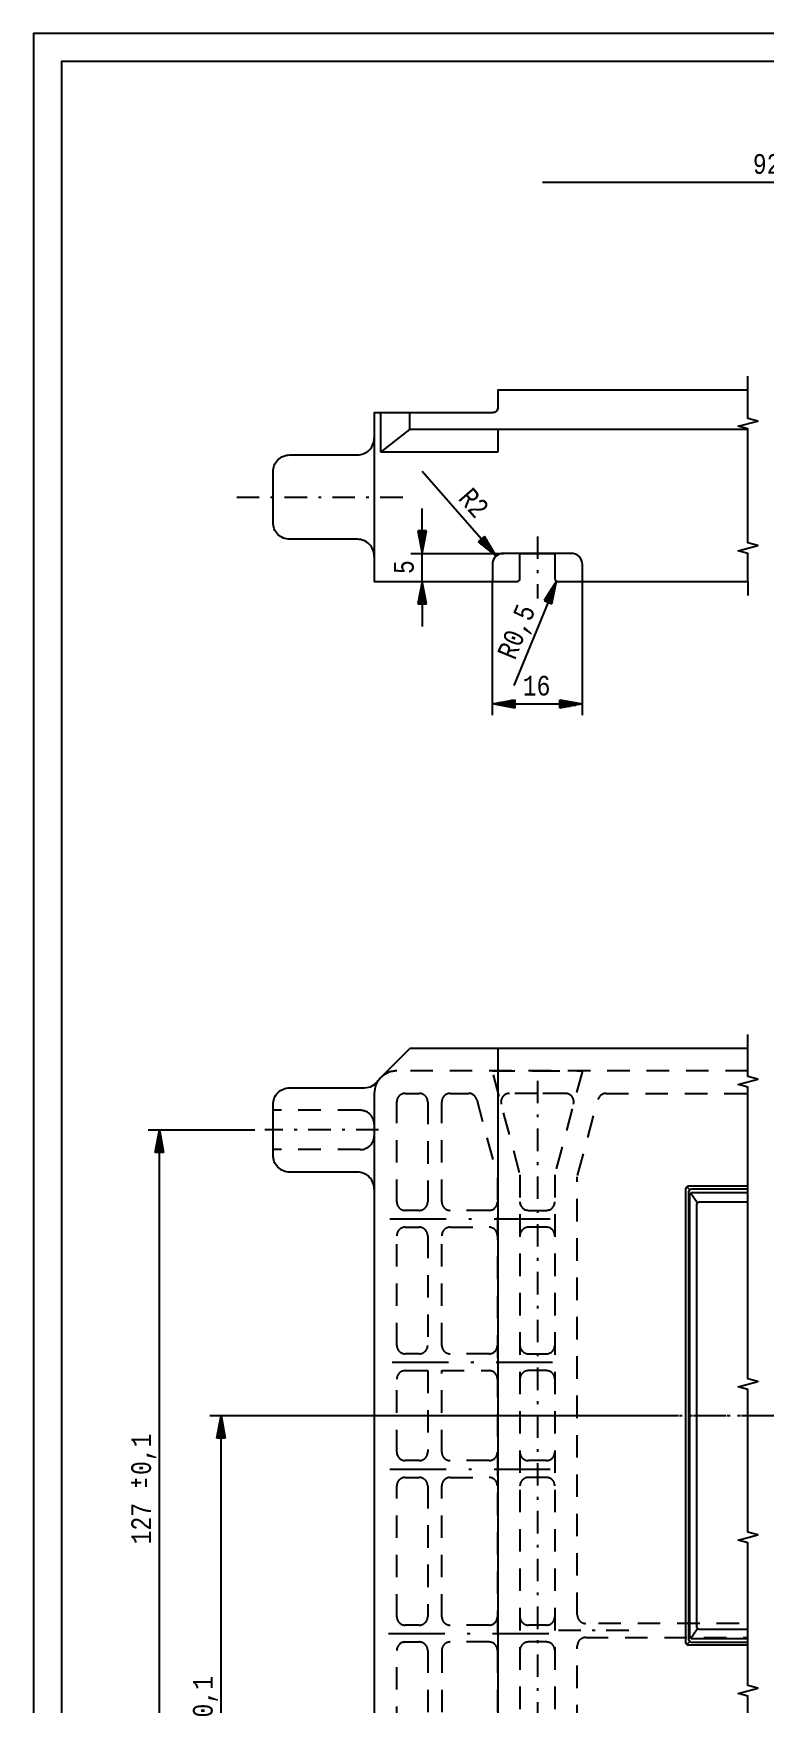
# Model space of a CAD drawing. Extents: x -39 to 802, y -19 to 575.
# Drawn here: x -38.5 to 91.4, y 278.2 to 575.2 of the extents above; entities that cross this region are included whole.
import ezdxf

# ---------------------------------------------------------------- set-up
doc = ezdxf.new("R2010")
doc.units = 0
doc.header["$MEASUREMENT"] = 0
for name, pattern in [('GESTRICHELT', [7, 4, -3]), ('STRICHPUNKT', [8.5, 4, -2, 0.5, -2]), ('STRICHPUNKT2', [18.5, 10, -4, 0.5, -4])]:
    doc.linetypes.add(name, pattern=pattern)
doc.layers.get('0').update_dxf_attribs({"linetype": 'CONTINUOUS'})
doc.layers.add('1', color=7, linetype='CONTINUOUS')
doc.layers.add('49', color=7, linetype='CONTINUOUS')
doc.styles.add('MONOTXT', font='monotxt.shx')
doc.dimstyles.new('DST_0001', dxfattribs={"dimtxt": 3.5, "dimasz": 3.5, "dimexe": 2, "dimexo": 0, "dimgap": 0.09, "dimtad": 1, "dimdsep": 46, "dimtxsty": 'MONOTXT', "dimcen": 0, "dimdle": 0.09, "dimclrd": 4, "dimclre": 4, "dimclrt": 2, "dimazin": 0, "dimtfac": 1, "dimtmove": 2, "dimatfit": 3, "dimfxl": 1, "dimtzin": 0, "dimarcsym": 0})
doc.dimstyles.new('DST_0002', dxfattribs={"dimtxt": 3.5, "dimasz": 3.5, "dimexe": 2, "dimexo": 0, "dimgap": 0.09, "dimtad": 1, "dimdsep": 46, "dimtxsty": 'MONOTXT', "dimcen": 0, "dimdle": 0.09, "dimclrd": 4, "dimclre": 4, "dimclrt": 2, "dimazin": 0, "dimtol": 1, "dimtp": 0.1, "dimtm": 0.1, "dimtfac": 1, "dimtmove": 2, "dimatfit": 3, "dimfxl": 1, "dimtzin": 0, "dimarcsym": 0})
doc.dimstyles.new('DST_0004', dxfattribs={"dimtxt": 3.5, "dimasz": 3.5, "dimexe": 2, "dimexo": 0, "dimgap": 0.09, "dimtad": 1, "dimdsep": 46, "dimtxsty": 'MONOTXT', "dimcen": 0, "dimdle": 0.09, "dimclrd": 4, "dimclre": 4, "dimclrt": 2, "dimazin": 0, "dimtfac": 1, "dimtofl": 0, "dimtmove": 2, "dimatfit": 3, "dimfxl": 1, "dimtzin": 0, "dimarcsym": 0})
doc.dimstyles.new('DST_0007', dxfattribs={"dimtxt": 3.5, "dimasz": 0, "dimexe": 2, "dimexo": 0, "dimgap": 0.09, "dimtad": 1, "dimdsep": 46, "dimtxsty": 'MONOTXT', "dimsah": 1, "dimcen": 0, "dimdle": 0.09, "dimse1": 1, "dimclrd": 4, "dimclre": 4, "dimclrt": 2, "dimazin": 0, "dimtol": 1, "dimtp": 0.5, "dimtm": 0.5, "dimtfac": 1, "dimtmove": 2, "dimatfit": 3, "dimfxl": 1, "dimtzin": 0, "dimarcsym": 0})

# ---------------------------------------------------------------- blocks, each defined once
blk = doc.blocks.new('ALVEOLE___00003')
at = {"layer": '1'}
for p, q in [((77.6, 370.11), (78.14, 369.58)), ((78.32, 368.97), (79.52, 367.27)), ((78.32, 289.85), (79.52, 291.56)), ((77.6, 288.72), (78.14, 289.25))]:
    blk.add_line(p, q, dxfattribs=at)
for points in [[(88.48, 288.57), (77.96, 288.57, -0.414214), (77.46, 289.07), (77.46, 369.75, -0.414214), (77.96, 370.26), (88.48, 370.26)], [(88.48, 289.1), (78.49, 289.1, -0.414214), (77.99, 289.61), (77.99, 369.22, -0.414214), (78.49, 369.72), (88.48, 369.72)], [(88.48, 289.71), (78.67, 289.71, -0.414214), (78.17, 290.21), (78.17, 368.62, -0.414214), (78.67, 369.12), (88.48, 369.12)], [(88.48, 291.41), (79.88, 291.41, -0.414214), (79.38, 291.91), (79.38, 366.91, -0.414214), (79.88, 367.42), (88.48, 367.42)]]:
    blk.add_lwpolyline(points, format="xyb", dxfattribs=at)
blk = doc.blocks.new('*D5')
at = {"layer": '49', "color": 4, "transparency": 16777216}
for p, q in [((-7.18, 329.41), (72.14, 329.41)), ((-5.93, 325.41), (-5.18, 329.41)), ((-5.58, 325.51), (-5.58, 327.18)), ((-5.38, 325.51), (-5.38, 328.25)), ((-5.18, 329.41), (-4.43, 325.41)), ((-5.18, 325.51), (-5.18, 329.31)), ((-4.98, 325.51), (-4.98, 328.25)), ((-4.78, 325.51), (-4.78, 327.18)), ((-4.43, 325.41), (-5.93, 325.41)), ((-5.78, 325.51), (-5.78, 326.11)), ((-5.18, 181.01), (-5.18, 325.41)), ((-4.58, 325.51), (-4.58, 326.11)), ((-5.18, 177.01), (-5.93, 181.01)), ((-5.93, 181.01), (-4.43, 181.01)), ((-5.78, 180.91), (-5.78, 180.31)), ((-5.58, 180.91), (-5.58, 179.25)), ((-5.38, 180.91), (-5.38, 178.18)), ((-4.43, 181.01), (-5.18, 177.01)), ((-5.18, 180.91), (-5.18, 177.11)), ((-4.98, 180.91), (-4.98, 178.18)), ((-4.78, 180.91), (-4.78, 179.25)), ((-4.58, 180.91), (-4.58, 180.31)), ((-7.18, 177.01), (72.14, 177.01))]:
    blk.add_line(p, q, dxfattribs=at)
at = {"layer": '49', "color": 1, "transparency": 16777216}
for p, q in [((-8.43, 274.33), (-10.18, 274.33)), ((-9.3, 273.63), (-9.3, 275.03)), ((-7.55, 273.63), (-7.55, 275.03))]:
    blk.add_line(p, q, dxfattribs=at)
at = {"layer": '49', "color": 1, "transparency": 16777216, "style": 'MONOTXT', "width": 0.812}
blk.add_text('0,1', height=3.5, rotation=90, dxfattribs=at).set_placement((-6.68, 275.73))
at = {"layer": '49', "color": 2, "transparency": 16777216, "style": 'MONOTXT', "width": 0.812}
blk.add_text('152,4', height=3.5, rotation=90, dxfattribs=at).set_placement((-6.68, 257.7))
blk = doc.blocks.new('STEGE_____00009')
at = {"layer": '1', "color": 1, "linetype": 'STRICHPUNKT'}
blk.add_line((67.299, 291.214), (53.416, 291.214), dxfattribs=at)
at = {"layer": '1', "color": 3, "linetype": 'GESTRICHELT'}
for points in [[(58.206, 372.091), (61.826, 385.602, -0.3394524), (63.275, 386.714), (88.483, 386.714)], [(86.908, 292.464), (59.654, 292.464, -0.4142136), (58.154, 293.964), (58.154, 371.9)], [(88.483, 216.464), (59.654, 216.464, -0.4142136), (58.154, 217.964), (58.154, 288.464, -0.4142136), (59.654, 289.964), (88.483, 289.964)]]:
    blk.add_lwpolyline(points, format="xyb", dxfattribs=at)
blk = doc.blocks.new('RA________00010')
at = {"layer": '1', "color": 1}
blk.add_line((88.483, 394.714), (88.483, 397.214), dxfattribs=at)
at = {"layer": '1'}
for p, q in [((23.223, 389.542), (28.395, 394.714)), ((88.483, 394.714), (28.395, 394.714)), ((44.051, 394.714), (44.051, 111.714)), ((22.051, 386.714), (22.051, 260.117))]:
    blk.add_line(p, q, dxfattribs=at)
at = {"layer": '1', "color": 3, "linetype": 'GESTRICHELT'}
blk.add_line((88.483, 390.714), (26.051, 390.714), dxfattribs=at)
at = {"layer": '1', "color": 1}
blk.add_lwpolyline([(88.483, 254.151), (88.483, 279.541), (86.733, 280.01), (90.233, 280.948), (88.483, 281.417), (88.483, 306.807), (86.733, 307.276), (90.233, 308.214), (88.483, 308.682), (88.483, 334.072), (86.733, 334.541), (90.233, 335.479), (88.483, 335.948), (88.483, 387.838), (86.733, 388.307), (90.233, 389.245), (88.483, 389.714), (88.483, 394.714)], dxfattribs=at)
at = {"layer": '1'}
blk.add_arc((26.051, 386.714), 4, 135, 180, dxfattribs=at)
at = {"layer": '1', "color": 3, "linetype": 'GESTRICHELT'}
blk.add_arc((26.051, 386.714), 4, 90, 135, dxfattribs=at)
blk = doc.blocks.new('*D16')
at = {"layer": '49', "color": 4, "transparency": 16777216}
for p, q in [((-18.14, 380.21), (0.84, 380.21)), ((-16.89, 376.21), (-16.14, 380.21)), ((-16.14, 380.21), (-15.39, 376.21)), ((-16.54, 376.31), (-16.54, 377.98)), ((-16.34, 376.31), (-16.34, 379.05)), ((-16.14, 376.31), (-16.14, 380.11)), ((-15.94, 376.31), (-15.94, 379.05)), ((-15.74, 376.31), (-15.74, 377.98)), ((-15.39, 376.21), (-16.89, 376.21)), ((-16.74, 376.31), (-16.74, 376.91)), ((-16.14, 257.21), (-16.14, 376.21)), ((-15.54, 376.31), (-15.54, 376.91)), ((-16.14, 253.21), (-16.89, 257.21)), ((-16.89, 257.21), (-15.39, 257.21)), ((-16.74, 257.11), (-16.74, 256.51)), ((-16.54, 257.11), (-16.54, 255.45)), ((-16.34, 257.11), (-16.34, 254.38)), ((-15.39, 257.21), (-16.14, 253.21)), ((-16.14, 257.11), (-16.14, 253.31)), ((-15.94, 257.11), (-15.94, 254.38)), ((-15.74, 257.11), (-15.74, 255.45)), ((-15.54, 257.11), (-15.54, 256.51)), ((-18.14, 253.21), (15.12, 253.21))]:
    blk.add_line(p, q, dxfattribs=at)
at = {"layer": '49', "color": 1, "transparency": 16777216}
for p, q in [((-20.26, 316.76), (-20.26, 318.16)), ((-18.51, 316.76), (-18.51, 318.16)), ((-19.39, 317.46), (-21.14, 317.46))]:
    blk.add_line(p, q, dxfattribs=at)
at = {"layer": '49', "color": 1, "transparency": 16777216, "style": 'MONOTXT', "width": 0.812}
blk.add_text('0,1', height=3.5, rotation=90, dxfattribs=at).set_placement((-17.64, 318.86))
at = {"layer": '49', "color": 2, "transparency": 16777216, "style": 'MONOTXT', "width": 0.812}
blk.add_text('127', height=3.5, rotation=90, dxfattribs=at).set_placement((-17.64, 306.52))
blk = doc.blocks.new('RUETTLER__00012')
at = {"layer": '1', "color": 3, "linetype": 'GESTRICHELT'}
blk.add_line((49.455, 365.914), (52.654, 365.914), dxfattribs=at)
for points in [[(47.904, 372.617), (43.055, 390.714), (51.055, 390.714), (59.055, 390.714), (54.206, 372.617)], [(47.955, 372.229), (47.955, 253.214), (47.955, 134.198)], [(54.154, 372.229), (54.154, 253.214), (54.154, 134.198)]]:
    blk.add_lwpolyline(points, dxfattribs=at)
for points in [[(57.477, 384.825, 0.4931456), (56.028, 386.714), (51.055, 386.714), (46.081, 386.714, 0.4931426), (44.632, 384.825)], [(52.654, 362.914), (49.455, 362.914, 0.4142136), (47.955, 361.414)], [(47.955, 341.914, 0.4142136), (49.455, 340.414), (52.654, 340.414, 0.4142136), (54.154, 341.914)], [(54.154, 335.914, 0.4142136), (52.654, 337.414), (49.455, 337.414, 0.4142136), (47.955, 335.914)], [(52.654, 321.414), (49.455, 321.414, -0.4142136), (47.955, 322.914)], [(54.154, 316.914, 0.4142136), (52.654, 318.414), (49.455, 318.414, 0.4142136), (47.955, 316.914)], [(52.654, 292.164), (49.455, 292.164, -0.4142136), (47.955, 293.664)], [(54.154, 287.664, 0.4142136), (52.654, 289.164), (49.455, 289.164, 0.4142136), (47.955, 287.664)]]:
    blk.add_lwpolyline(points, format="xyb", dxfattribs=at)
at = {"layer": '1', "color": 1, "linetype": 'STRICHPUNKT'}
blk.add_lwpolyline([(51.055, 388.962), (51.055, 253.214), (51.055, 117.465)], dxfattribs=at)
at = {"layer": '1', "color": 3, "linetype": 'GESTRICHELT'}
for centre, start, end in [((49.455, 367.414), 180, -90), ((52.654, 367.414), -90, 0), ((52.654, 361.414), 0, 90), ((52.654, 361.414), 0, 90), ((52.654, 322.914), -90, 0), ((52.654, 293.664), -90, 0)]:
    blk.add_arc(centre, 1.5, start, end, dxfattribs=at)
blk = doc.blocks.new('KOPF______00013')
at = {"layer": '1', "color": 1, "linetype": 'STRICHPUNKT2'}
for p, q in [((24.848, 364.414), (54.453, 364.414)), ((25.245, 338.914), (54.453, 338.914)), ((24.848, 319.914), (54.453, 319.914)), ((24.583, 290.664), (54.453, 290.664))]:
    blk.add_line(p, q, dxfattribs=at)
at = {"layer": '1', "color": 3, "linetype": 'GESTRICHELT'}
for points in [[(31.555, 385.214), (31.555, 367.414, -0.4142136), (30.055, 365.914), (27.555, 365.914, -0.4142136), (26.055, 367.414), (26.055, 385.214, -0.4142136), (27.555, 386.714), (30.055, 386.714, -0.4142136), (31.555, 385.214)], [(42.455, 365.914), (35.555, 365.914, -0.4142136), (34.055, 367.414), (34.055, 385.214, -0.4142136), (35.555, 386.714), (38.834, 386.714, -0.3394529), (40.283, 385.602), (43.904, 372.091)], [(31.555, 361.414), (31.555, 341.914, -0.4142136), (30.055, 340.414), (27.555, 340.414, -0.4142136), (26.055, 341.914), (26.055, 361.414, -0.4142136), (27.555, 362.914), (30.055, 362.914, -0.4142136), (31.555, 361.414)], [(42.455, 340.414), (35.555, 340.414, -0.4142136), (34.055, 341.914), (34.055, 361.414, -0.4142136), (35.555, 362.914), (42.455, 362.914, -0.4142136), (43.955, 361.414)], [(26.055, 322.914), (26.055, 335.914, -0.4142136), (27.555, 337.414), (31.555, 337.414), (31.555, 322.914, -0.4142136), (30.055, 321.414), (27.555, 321.414)], [(42.455, 321.414), (35.555, 321.414, -0.4142136), (34.055, 322.914), (34.055, 337.414), (42.455, 337.414, -0.4142136), (43.955, 335.914)], [(26.055, 293.664), (26.055, 316.914, -0.4142136), (27.555, 318.414), (30.055, 318.414, -0.4142136), (31.555, 316.914), (31.555, 293.664, -0.4142136), (30.055, 292.164), (27.555, 292.164)], [(42.455, 292.164), (35.555, 292.164, -0.4142136), (34.055, 293.664), (34.055, 316.914, -0.4142136), (35.555, 318.414), (42.455, 318.414, -0.4142136), (43.955, 316.914)], [(27.555, 289.164), (30.055, 289.164, -0.4142136), (31.555, 287.664), (31.555, 266.714, -0.4142136), (30.055, 265.214), (27.555, 265.214, -0.4142136), (26.055, 266.714), (26.055, 287.664)], [(43.955, 287.664, 0.4142136), (42.455, 289.164), (35.555, 289.164, 0.4142136), (34.055, 287.664), (34.055, 239.714)]]:
    blk.add_lwpolyline(points, format="xyb", dxfattribs=at)
blk.add_lwpolyline([(43.955, 371.702), (43.955, 253.214), (43.955, 134.725)], dxfattribs=at)
for centre, start, end in [((42.455, 367.414), -90, 0), ((42.455, 341.914), -90, 0), ((27.555, 322.914), 180, -90), ((42.455, 322.914), -90, 0), ((27.555, 293.664), -180, -90), ((42.455, 293.664), -90, 0), ((27.555, 287.664), 90, 180)]:
    blk.add_arc(centre, 1.5, start, end, dxfattribs=at)
blk = doc.blocks.new('*D48')
at = {"layer": '49', "color": 1, "transparency": 16777216}
for p, q in [((99.61, 552.86), (101.01, 552.86)), ((100.31, 551.99), (100.31, 553.74)), ((99.61, 551.11), (101.01, 551.11))]:
    blk.add_line(p, q, dxfattribs=at)
at = {"layer": '49', "color": 4, "transparency": 16777216}
for p, q in [((555.05, 547.99), (555.05, 549.49)), ((555.05, 549.49), (559.05, 548.74)), ((559.05, 550.74), (559.05, 507.75)), ((51.95, 548.74), (555.05, 548.74)), ((559.05, 548.74), (555.05, 547.99)), ((555.15, 549.34), (555.75, 549.34)), ((555.15, 549.14), (556.82, 549.14)), ((555.15, 548.94), (557.88, 548.94)), ((555.15, 548.74), (558.95, 548.74)), ((555.15, 548.54), (557.88, 548.54)), ((555.15, 548.34), (556.82, 548.34)), ((555.15, 548.14), (555.75, 548.14))]:
    blk.add_line(p, q, dxfattribs=at)
at = {"layer": '49', "color": 2, "transparency": 16777216, "style": 'MONOTXT', "width": 0.812}
blk.add_text('922', height=3.5, dxfattribs=at).set_placement((89.36, 550.24))
at = {"layer": '49', "color": 1, "transparency": 16777216, "style": 'MONOTXT', "width": 0.812}
blk.add_text('0,5', height=3.5, dxfattribs=at).set_placement((101.71, 550.24))
blk = doc.blocks.new('BOLZEN____00023')
at = {"layer": '1', "color": 1, "linetype": 'STRICHPUNKT'}
blk.add_line((-2.39, 492.747), (28.264, 492.747), dxfattribs=at)
at = {"layer": '1'}
blk.add_lwpolyline([(22.051, 482.247, 0.4142136), (19.051, 485.247), (7.051, 485.247, -0.4142136), (4.051, 488.247), (4.051, 497.247, -0.4142136), (7.051, 500.247), (19.051, 500.247, 0.4142136), (22.051, 503.247)], format="xyb", dxfattribs=at)
blk = doc.blocks.new('*D50')
at = {"layer": '49', "color": 4, "transparency": 16777216}
for p, q in [((43.05, 453.97), (43.05, 477.75)), ((59.05, 453.97), (59.05, 477.75)), ((43.05, 455.97), (47.05, 456.72)), ((47.05, 455.22), (43.05, 455.97)), ((46.95, 455.97), (43.15, 455.97)), ((46.95, 456.17), (44.22, 456.17)), ((46.95, 455.77), (44.22, 455.77)), ((46.95, 456.37), (45.28, 456.37)), ((46.95, 455.57), (45.28, 455.57)), ((46.95, 456.57), (46.35, 456.57)), ((46.95, 455.37), (46.35, 455.37)), ((47.05, 456.72), (47.05, 455.22)), ((47.05, 455.97), (55.05, 455.97)), ((55.05, 455.22), (55.05, 456.72)), ((55.05, 456.72), (59.05, 455.97)), ((59.05, 455.97), (55.05, 455.22)), ((55.15, 456.57), (55.75, 456.57)), ((55.15, 456.37), (56.82, 456.37)), ((55.15, 456.17), (57.88, 456.17)), ((55.15, 455.97), (58.95, 455.97)), ((55.15, 455.77), (57.88, 455.77)), ((55.15, 455.57), (56.82, 455.57)), ((55.15, 455.37), (55.75, 455.37))]:
    blk.add_line(p, q, dxfattribs=at)
at = {"layer": '49', "color": 2, "transparency": 16777216, "style": 'MONOTXT', "width": 0.812}
blk.add_text('16', height=3.5, dxfattribs=at).set_placement((48.45, 457.47))
blk = doc.blocks.new('*D51')
at = {"layer": '49', "color": 4, "transparency": 16777216}
for p, q in [((41.1, 485.26), (30.57, 497.31)), ((41.67, 485.76), (40.54, 484.77)), ((40.54, 484.77), (43.74, 482.25)), ((40.72, 484.79), (41.11, 484.34)), ((40.87, 484.93), (41.96, 483.67)), ((41.02, 485.06), (42.82, 483)), ((41.17, 485.19), (43.67, 482.33)), ((41.32, 485.32), (43.12, 483.26)), ((41.47, 485.45), (42.57, 484.2)), ((41.62, 485.58), (42.02, 485.13)), ((43.74, 482.25), (41.67, 485.76))]:
    blk.add_line(p, q, dxfattribs=at)
at = {"layer": '49', "color": 2, "transparency": 16777216, "style": 'MONOTXT', "width": 0.812}
blk.add_text('R2', height=3.5, rotation=311.1553, dxfattribs=at).set_placement((36.83, 492.43))
blk = doc.blocks.new('*D52')
at = {"layer": '49', "color": 4, "transparency": 16777216}
for p, q in [((30.57, 486.75), (30.57, 490.75)), ((31.32, 486.75), (29.82, 486.75)), ((29.82, 486.75), (30.57, 482.75)), ((29.97, 486.65), (29.97, 486.05)), ((30.17, 486.65), (30.17, 484.98)), ((30.37, 486.65), (30.37, 483.91)), ((30.57, 482.75), (31.32, 486.75)), ((30.57, 486.65), (30.57, 482.85)), ((30.77, 486.65), (30.77, 483.91)), ((30.97, 486.65), (30.97, 484.98)), ((31.17, 486.65), (31.17, 486.05)), ((28.57, 482.75), (45.05, 482.75)), ((30.57, 477.75), (30.57, 482.75)), ((28.57, 477.75), (43.05, 477.75)), ((30.57, 477.75), (29.82, 473.75)), ((30.17, 473.85), (30.17, 475.51)), ((30.37, 473.85), (30.37, 476.58)), ((31.32, 473.75), (30.57, 477.75)), ((30.57, 473.85), (30.57, 477.65)), ((30.77, 473.85), (30.77, 476.58)), ((30.97, 473.85), (30.97, 475.51)), ((29.82, 473.75), (31.32, 473.75)), ((29.97, 473.85), (29.97, 474.45)), ((30.57, 473.75), (30.57, 469.75)), ((31.17, 473.85), (31.17, 474.45))]:
    blk.add_line(p, q, dxfattribs=at)
at = {"layer": '49', "color": 2, "transparency": 16777216, "style": 'MONOTXT', "width": 0.812}
blk.add_text('5', height=3.5, rotation=90, dxfattribs=at).set_placement((29.07, 479.07))
blk = doc.blocks.new('*D53')
at = {"layer": '49', "color": 4, "transparency": 16777216}
for p, q in [((54.46, 477.78), (52.25, 474.37)), ((52.61, 474.33), (53.25, 475.87)), ((52.8, 474.25), (53.84, 476.78)), ((52.98, 474.17), (54.42, 477.69)), ((53.17, 474.1), (54.21, 476.63)), ((53.36, 474.02), (53.99, 475.57)), ((53.64, 473.8), (54.46, 477.78)), ((52.95, 474.08), (46.89, 459.27)), ((52.25, 474.37), (53.64, 473.8)), ((52.43, 474.4), (52.66, 474.96)), ((53.54, 473.95), (53.77, 474.5))]:
    blk.add_line(p, q, dxfattribs=at)
at = {"layer": '49', "color": 2, "transparency": 16777216, "style": 'MONOTXT', "width": 0.812}
blk.add_text('R0,5', height=3.5, rotation=67.7446, dxfattribs=at).set_placement((47.05, 463.62))
blk = doc.blocks.new('DINA1_____00034')
at = {"layer": '1', "color": 4}
blk.add_lwpolyline([(-38.55, -18.79), (802.45, -18.79), (802.45, 575.21), (-38.55, 575.21), (-38.55, -18.79)], dxfattribs=at)
at = {"layer": '1'}
blk.add_lwpolyline([(-33.55, -13.79), (797.45, -13.79), (797.45, 570.21), (-33.55, 570.21), (-33.55, -13.79)], dxfattribs=at)
blk = doc.blocks.new('ZBL2D00___00033')
blk.add_blockref('DINA1_____00034', (0, 0))
blk = doc.blocks.new('TEILUNG___00008')
at = {"layer": '1', "color": 4, "linetype": 'STRICHPUNKT'}
blk.add_line((72.14, 329.414), (508.96, 329.414), dxfattribs=at)
at = {"layer": '49'}
dim = blk.add_linear_dim(base=(-5.179, 177.014), p1=(72.14, 177.014), p2=(72.14, 329.414), angle=90, dimstyle='DST_0002', dxfattribs=at)
dim.commit()
dim.dimension.update_dxf_attribs({"geometry": '*D5', "text_midpoint": (-8.429, 270.737), "dimtype": 128})
blk = doc.blocks.new('BOLZEN____00011')
at = {"layer": '1', "color": 1, "linetype": 'STRICHPUNKT'}
blk.add_line((22.825, 380.214), (2.596, 380.214), dxfattribs=at)
at = {"layer": '1', "color": 3, "linetype": 'GESTRICHELT'}
blk.add_line((19.551, 376.714), (4.051, 376.714), dxfattribs=at)
at = {"layer": '1'}
blk.add_lwpolyline([(22.051, 369.714, 0.4142136), (19.051, 372.714), (7.051, 372.714, -0.4142136), (4.051, 375.714), (4.051, 384.714, -0.4142136), (7.051, 387.714), (20.307, 387.714)], format="xyb", dxfattribs=at)
at = {"layer": '1', "color": 3, "linetype": 'GESTRICHELT'}
blk.add_lwpolyline([(22.051, 381.214, 0.4142136), (19.551, 383.714), (4.051, 383.714)], format="xyb", dxfattribs=at)
at = {"layer": '1'}
blk.add_arc((20.307, 390.714), 3, -90, -34.8499, dxfattribs=at)
at = {"layer": '1', "color": 3, "linetype": 'GESTRICHELT'}
blk.add_arc((19.551, 379.214), 2.5, -90, 0, dxfattribs=at)
at = {"layer": '49'}
dim = blk.add_linear_dim(base=(-16.139, 380.214), p1=(0.841, 380.214), p2=(15.122, 253.214), angle=90, dimstyle='DST_0002', dxfattribs=at)
dim.commit()
dim.dimension.update_dxf_attribs({"geometry": '*D16', "text_midpoint": (-19.389, 316.714), "dimtype": 128})
blk = doc.blocks.new('DS________00002')
for name in ['STEGE_____00009', 'RUETTLER__00012', 'RA________00010', 'BOLZEN____00011', 'KOPF______00013', 'TEILUNG___00008', 'ALVEOLE___00003']:
    blk.add_blockref(name, (0, 0))
blk = doc.blocks.new('RA________00022')
at = {"layer": '1', "color": 1}
for p, q in [((88.483, 511.747), (88.483, 514.247)), ((88.483, 477.747), (88.483, 475.247))]:
    blk.add_line(p, q, dxfattribs=at)
at = {"layer": '1'}
for p, q in [((23.223, 500.747), (23.223, 507.747)), ((28.395, 504.747), (28.395, 507.747)), ((23.223, 500.747), (28.395, 504.747)), ((88.483, 504.747), (28.395, 504.747)), ((44.051, 504.747), (44.051, 500.747)), ((44.051, 500.747), (23.223, 500.747))]:
    blk.add_line(p, q, dxfattribs=at)
for points in [[(88.483, 511.747), (44.051, 511.747), (44.051, 508.747, -0.4142136), (43.051, 507.747), (22.051, 507.747), (22.051, 477.747), (47.451, 477.747, 0.4142136), (47.951, 478.247), (47.951, 482.747)], [(47.951, 482.747), (54.151, 482.747), (54.151, 478.247, 0.4142136), (54.651, 477.747), (88.483, 477.747)]]:
    blk.add_lwpolyline(points, format="xyb", dxfattribs=at)
at = {"layer": '1', "color": 1}
blk.add_lwpolyline([(88.483, 477.747), (88.483, 482.747), (86.733, 483.216), (90.233, 484.154), (88.483, 484.622), (88.483, 504.871), (86.733, 505.34), (90.233, 506.278), (88.483, 506.747), (88.483, 511.747)], dxfattribs=at)
at = {"layer": '49'}
dim = blk.add_linear_dim(base=(98.049, 548.737), p1=(98.049, 511.747), p2=(559.049, 507.747), dimstyle='DST_0007', dxfattribs=at)
dim.commit()
dim.dimension.update_dxf_attribs({"geometry": '*D48', "text_midpoint": (99.555, 551.987), "dimtype": 128})
blk = doc.blocks.new('RUETTLER__00024')
at = {"layer": '1', "color": 1, "linetype": 'STRICHPUNKT'}
blk.add_line((51.051, 485.747), (51.051, 474.747), dxfattribs=at)
at = {"layer": '1'}
blk.add_lwpolyline([(54.151, 482.747), (54.151, 478.247, 0.4142136), (54.651, 477.747), (59.051, 477.747), (59.051, 480.747, 0.4142136), (57.051, 482.747), (45.051, 482.747, 0.4142136), (43.051, 480.747), (43.051, 477.747), (47.451, 477.747, 0.4142136), (47.951, 478.247), (47.951, 482.747)], format="xyb", dxfattribs=at)
at = {"layer": '49'}
for center, mpoint, picture, middle in [((45.051, 480.747), (43.735, 482.253), '*D51', (40.937, 490.393)), ((54.651, 478.247), (54.462, 477.784), '*D53', (48.781, 472.483))]:
    dim = blk.add_radius_dim(center=center, mpoint=mpoint, dimstyle='DST_0004', dxfattribs=at)
    dim.commit()
    dim.dimension.update_dxf_attribs({"geometry": picture, "text_midpoint": middle, "dimtype": 132})
dim = blk.add_linear_dim(base=(30.568, 477.747), p1=(43.051, 477.747), p2=(45.051, 482.747), angle=90, dimstyle='DST_0001', dxfattribs=at)
dim.commit()
dim.dimension.update_dxf_attribs({"geometry": '*D52', "text_midpoint": (27.318, 480.247), "dimtype": 128})
dim = blk.add_linear_dim(base=(43.051, 455.972), p1=(43.051, 477.747), p2=(59.051, 477.747), dimstyle='DST_0001', dxfattribs=at)
dim.commit()
dim.dimension.update_dxf_attribs({"geometry": '*D50', "text_midpoint": (51.051, 459.222), "dimtype": 128})
blk = doc.blocks.new('VA________00015')
for name in ['RA________00022', 'BOLZEN____00023', 'RUETTLER__00024']:
    blk.add_blockref(name, (0, 0))
blk = doc.blocks.new('ANSICHTEN_00001')
for name in ['VA________00015', 'DS________00002']:
    blk.add_blockref(name, (0, 0))

msp = doc.modelspace()

# ---------------------------------------------------------------- linework, layer by layer
at = {"layer": '1', "color": 1, "linetype": 'STRICHPUNKT'}
msp.add_line((2.32, 329.41), (771.6, 329.41), dxfattribs=at)

# ---------------------------------------------------------------- block references
for name in ['ZBL2D00___00033', 'ANSICHTEN_00001']:
    msp.add_blockref(name, (0, 0))

doc.saveas('drawing.dxf')
